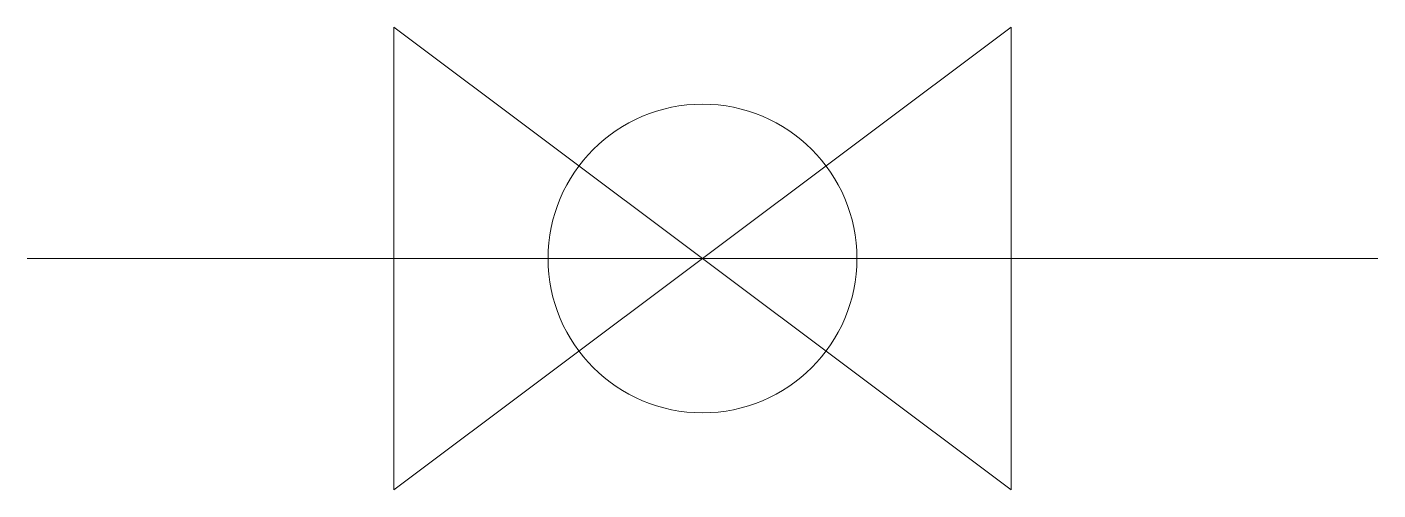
# Model space of a CAD drawing. Header units: millimetres. Extents: x -350 to 350, y -120 to 120.
import ezdxf

# ---------------------------------------------------------------- set-up
doc = ezdxf.new("R2010")
doc.units = ezdxf.units.MM
doc.layers.add('P-FIXT', color=7, linetype='Continuous', lineweight=20, true_color=0x477783)

# ---------------------------------------------------------------- blocks, each defined once
blk = doc.blocks.new('206_PLUMBING_HVAC_SYMBOLS_BALL_VALVE_SYMBOL')
at = {"layer": 'P-FIXT'}
blk.add_lwpolyline([(-160, -120), (160, 120), (160, -120), (-160, 120)], close=True, dxfattribs=at)
blk.add_lwpolyline([(-350, 0), (350, 0)], dxfattribs=at)
blk.add_circle((0, 0), 80, dxfattribs=at)

msp = doc.modelspace()

# ---------------------------------------------------------------- block references
msp.add_blockref('206_PLUMBING_HVAC_SYMBOLS_BALL_VALVE_SYMBOL', (0, 0))

doc.saveas('drawing.dxf')
